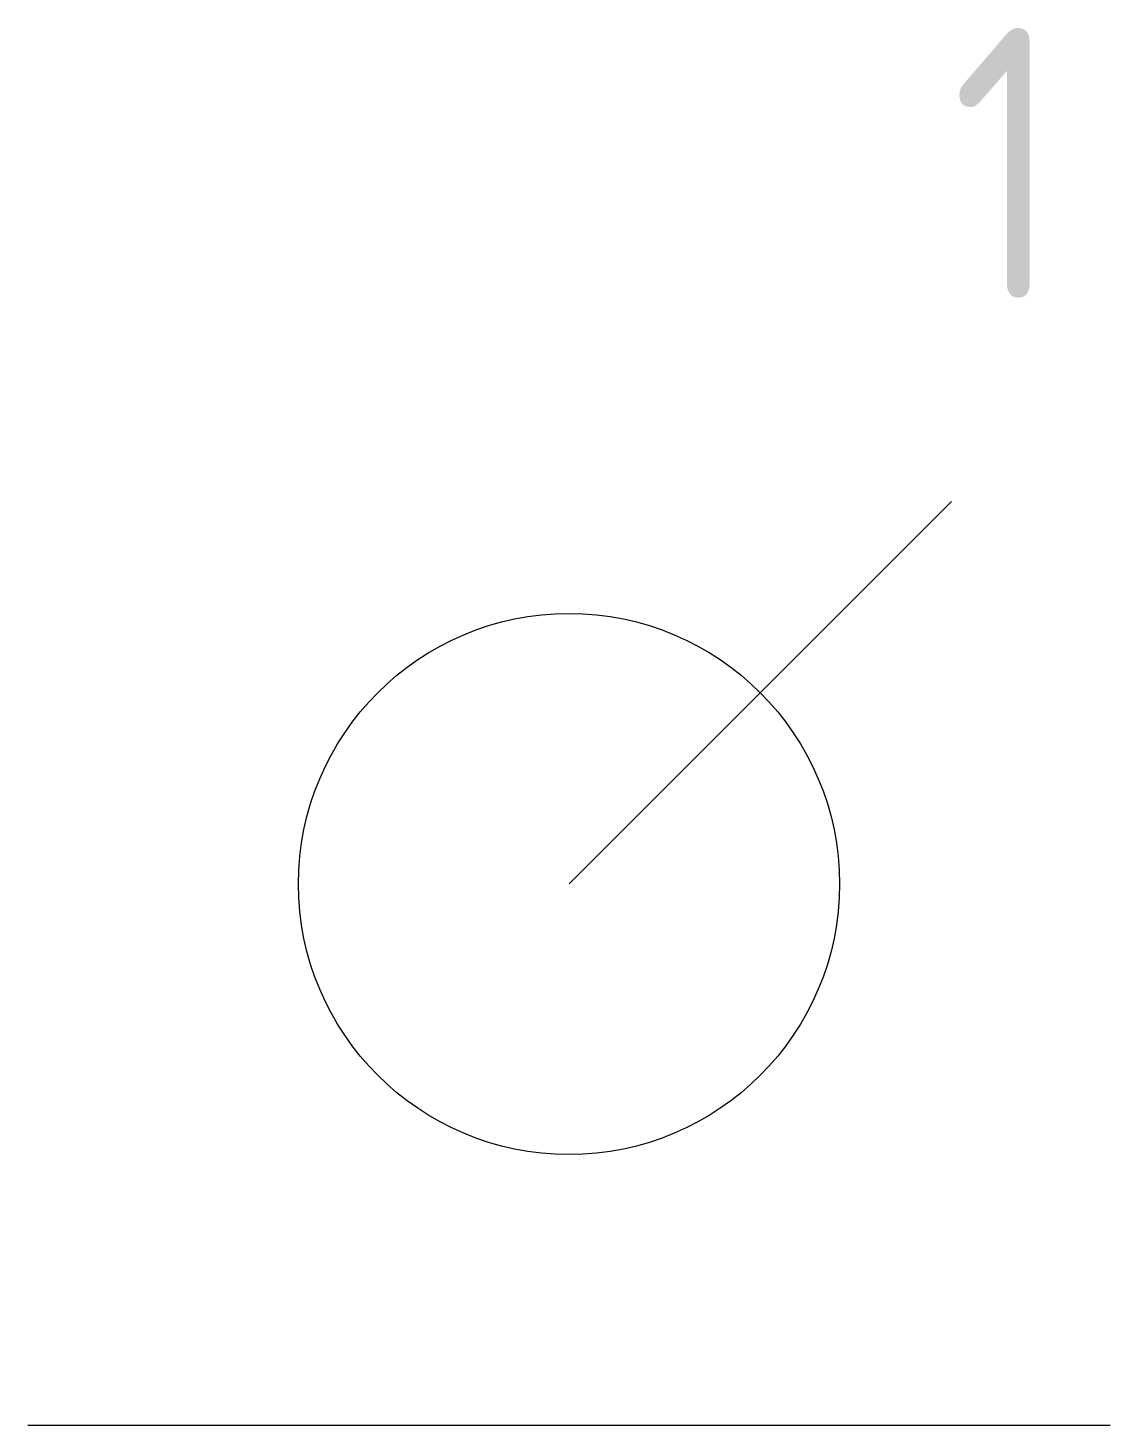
# Model space of a CAD drawing. Header units: millimetres. Extents: x -4 to 4, y 0 to 10.3.
import ezdxf

# ---------------------------------------------------------------- set-up
doc = ezdxf.new("R2010")
doc.units = ezdxf.units.MM
doc.layers.add('SYMB_TXT_NOM', color=3, linetype='Continuous')
doc.layers.add('SYMBOLE', color=3, linetype='Continuous')
doc.styles.add('NET_2', font='isocp.shx', dxfattribs={"width": 0.9, "height": 2})

msp = doc.modelspace()

# ---------------------------------------------------------------- linework, layer by layer
at = {"layer": 'SYMBOLE'}
for p, q in [((2.828, 6.828), (0, 4)), ((-4, 0), (4, 0))]:
    msp.add_line(p, q, dxfattribs=at)
msp.add_circle((0, 4), 2, dxfattribs=at)

# ---------------------------------------------------------------- texts
at = {"layer": 'SYMB_TXT_NOM', "style": 'NET_2', "width": 0.9, "flags": 8}
msp.add_attdef('1', (2.828, 8.328), 'N=?', height=2, dxfattribs=at)

doc.saveas('drawing.dxf')
